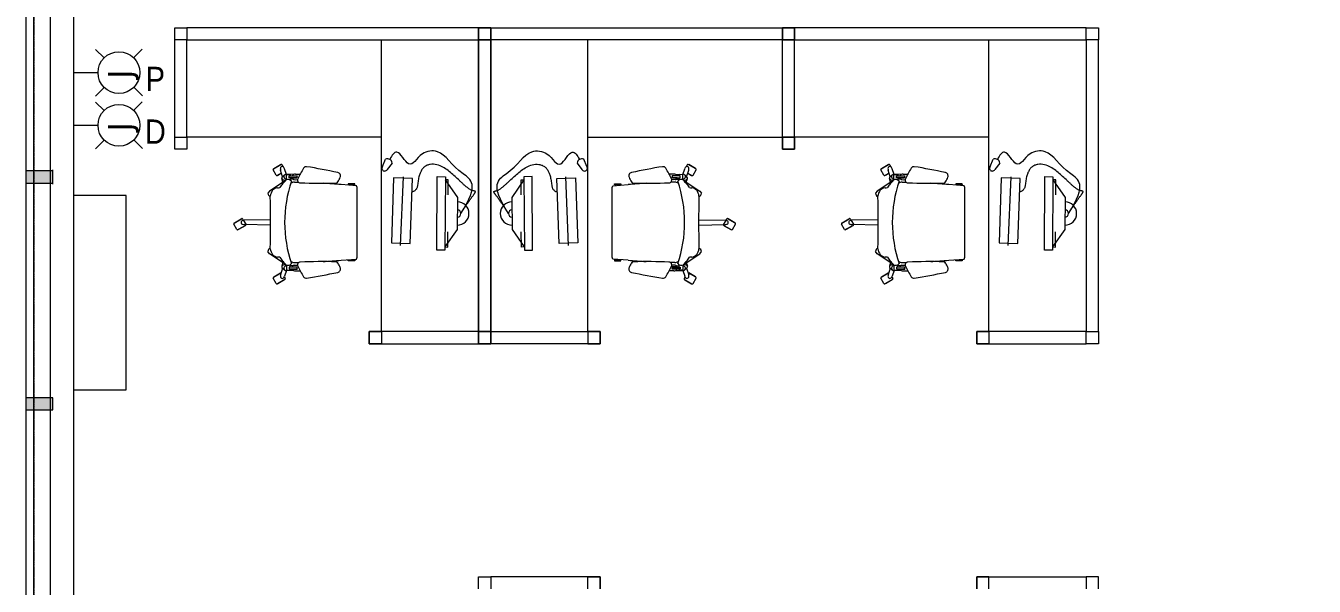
# Model space of a CAD drawing. Header units: inches. Extents: x 1 to 4574, y -953 to 1388.
# Drawn here: x 1012.3 to 1330.3, y 863.9 to 1002.3 of the extents above; entities that cross this region are included whole.
import ezdxf

# ---------------------------------------------------------------- set-up
doc = ezdxf.new("R2010")
doc.units = ezdxf.units.IN
doc.header["$MEASUREMENT"] = 0
doc.linetypes.add('IMPORT-PHANTOM4', pattern=[0.625, 0.3125, -0.0625, 0.0625, -0.0625, 0.0625, -0.0625])
for name, color, linetype, lineweight in [('3rd Floor Revit Background_dwg', 8, 'Continuous', 9), ('A-ANNO-NOTE', 131, 'Continuous', 20), ('A-Area', 7, 'IMPORT-PHANTOM4', 9), ('A-FLOR', 192, 'Continuous', 9), ('AWAEX', 7, 'Continuous', 9), ('E-ELEC-FIXT-IDEN', 2, 'Continuous', 9), ('I-FURN', 30, 'Continuous', 9), ('MHV', 7, 'Continuous', 9)]:
    doc.layers.add(name, color=color, linetype=linetype, lineweight=lineweight)
doc.styles.add('Arial_3', font='arial.ttf', dxfattribs={"width": 0.85, "height": 6})
doc.styles.add('Tahoma', font='tahoma.ttf', dxfattribs={"height": 6})

# ---------------------------------------------------------------- blocks, each defined once
blk = doc.blocks.new('Workstation - 6x6 - Workstation - 6x6-1564309-3rd Floor New Construction - Tel_Data_Elec Plan')
at = {"layer": 'I-FURN'}
for p, q in [((-76.5, 28.5), (-76.5, 1.5)), ((-76.5, 25.5), (-76.5, 28.5)), ((-76.5, 28.5), (-73.5, 28.5)), ((-73.5, 28.5), (-76.5, 28.5)), ((-73.5, 25.5), (-76.5, 25.5)), ((76.5, 28.5), (73.5, 28.5)), ((73.5, 28.5), (76.5, 28.5)), ((73.5, 25.5), (76.5, 25.5)), ((76.5, 28.5), (76.5, 1.5)), ((76.5, 25.5), (76.5, 28.5)), ((-76.5, -1.5), (-76.5, 1.5)), ((-76.5, 1.5), (-73.5, 1.5)), ((76.5, 1.5), (73.5, 1.5)), ((76.5, -1.5), (76.5, 1.5)), ((-73.5, -1.5), (-76.5, -1.5)), ((73.5, -1.5), (76.5, -1.5))]:
    blk.add_line(p, q, dxfattribs=at)
blk = doc.blocks.new('Workstation - 6x6 - Workstation - 6x6-1564549-3rd Floor New Construction - Tel_Data_Elec Plan')
at = {"layer": 'I-FURN'}
for p, q in [((-28.5, 76.5), (-25.5, 76.5)), ((-28.5, 73.5), (-28.5, 76.5)), ((-25.5, 76.5), (-1.5, 76.5)), ((-25.5, 76.5), (-25.5, 73.5)), ((-1.5, 73.5), (-1.5, 76.5)), ((-1.5, 76.5), (1.5, 76.5)), ((1.5, 76.5), (1.5, 73.5)), ((-25.5, 73.5), (-28.5, 73.5)), ((-25.5, 73.5), (-1.5, 73.5)), ((-25.5, 25.5), (-25.5, 73.5)), ((1.5, 73.5), (-1.5, 73.5)), ((-1.5, 73.5), (-1.5, 1.5)), ((1.5, 1.5), (1.5, 73.5)), ((-47.27, 59.05), (-48.33, 60.88)), ((-48.32, 60.78), (-48.28, 60.8)), ((-47.35, 59.11), (-48.32, 60.78)), ((-48.26, 61.16), (-46.97, 61.9)), ((-46.69, 61.83), (-45.63, 59.99)), ((-46.65, 61.75), (-46.61, 61.77)), ((-46.61, 61.77), (-45.65, 60.09)), ((-47.32, 59.13), (-47.35, 59.11)), ((-47.21, 52.83), (-47.07, 59.37)), ((-46.04, 59.53), (-47, 58.97)), ((-45.71, 59.72), (-46.04, 59.53)), ((-45.89, 52.83), (-46.03, 59.37)), ((-45.65, 60.09), (-45.68, 60.07)), ((-60.64, 49.33), (-61.7, 51.17)), ((-61.69, 51.07), (-61.65, 51.09)), ((-60.72, 49.4), (-61.69, 51.07)), ((-61.63, 51.44), (-60.34, 52.19)), ((-60.07, 52.11), (-59.01, 50.28)), ((-60.02, 52.03), (-59.98, 52.05)), ((-59.98, 52.05), (-59.02, 50.38)), ((-56.81, 49.23), (-54.26, 53.12)), ((-54.26, 53.12), (-53.74, 53.53)), ((-38.84, 53.12), (-39.36, 53.53)), ((-36.29, 49.23), (-38.84, 53.12)), ((-34.37, 50.15), (-34.96, 51.17)), ((-34.94, 51.07), (-34.91, 51.09)), ((-34.41, 50.14), (-34.94, 51.07)), ((-34.88, 51.44), (-33.59, 52.19)), ((-33.32, 52.11), (-32.26, 50.28)), ((-33.27, 52.03), (-33.24, 52.05)), ((-33.24, 52.05), (-32.28, 50.38)), ((-60.69, 49.41), (-60.72, 49.4)), ((-60, 49.48), (-60.37, 49.26)), ((-58.42, 48.91), (-59.78, 49.38)), ((-57.8, 49.87), (-59.46, 50.37)), ((-59.02, 50.38), (-59.05, 50.36)), ((-58.4, 47.17), (-58.42, 48.98)), ((-58.34, 48.95), (-58.35, 48.03)), ((-58.35, 48.03), (-58.01, 48.02)), ((-57.05, 48.95), (-58.34, 48.95)), ((-57.65, 50.03), (-58.25, 49.41)), ((-58.01, 48.29), (-58.01, 46.32)), ((-57.56, 48.29), (-58.01, 48.29)), ((-57.56, 46.36), (-57.56, 48.29)), ((-57.56, 48.02), (-57.02, 48.01)), ((-56.45, 49.78), (-57.36, 50.07)), ((-57.22, 47.26), (-57.23, 48.01)), ((-56.83, 49.19), (-56.81, 49.23)), ((-36.64, 49.78), (-35.73, 50.07)), ((-36.27, 49.19), (-36.29, 49.23)), ((-35.54, 48.02), (-36.08, 48.01)), ((-36.05, 48.95), (-34.76, 48.95)), ((-35.87, 47.26), (-35.86, 48.01)), ((-35.54, 48.29), (-35.08, 48.29)), ((-35.54, 46.36), (-35.54, 48.29)), ((-35.45, 50.03), (-34.84, 49.41)), ((-35.3, 49.87), (-33.64, 50.37)), ((-35.08, 48.29), (-35.08, 46.32)), ((-34.74, 48.03), (-35.08, 48.02)), ((-34.76, 48.95), (-34.74, 48.03)), ((-34.7, 47.17), (-34.67, 48.98)), ((-34.68, 48.91), (-33.32, 49.38)), ((-32.34, 50), (-32.8, 49.74)), ((-32.28, 50.38), (-32.31, 50.36)), ((-58.49, 46.69), (-58.48, 45.54)), ((-58.05, 47.53), (-58.05, 46.27)), ((-57.52, 47.56), (-57.54, 46.32)), ((-57.11, 47.03), (-57.1, 46.69)), ((-57.1, 46.69), (-57.11, 46.18)), ((-56.47, 46.92), (-56.48, 45.93)), ((-36.63, 46.92), (-36.62, 45.93)), ((-35.98, 47.03), (-36, 46.69)), ((-36, 46.69), (-35.99, 46.18)), ((-35.57, 47.56), (-35.55, 46.32)), ((-35.04, 47.53), (-35.05, 46.27)), ((-34.61, 46.69), (-34.62, 45.54)), ((-55.89, 35.41), (-55.62, 31.63)), ((-37.48, 31.63), (-37.21, 35.41)), ((-56.05, 33.66), (-55.89, 33.66)), ((-56.05, 32.08), (-56.05, 33.66)), ((-55.89, 32.08), (-56.05, 32.08)), ((-55.89, 33.66), (-55.89, 32.08)), ((-37.2, 33.66), (-37.2, 32.08)), ((-37.05, 33.66), (-37.2, 33.66)), ((-37.2, 32.08), (-37.05, 32.08)), ((-37.05, 32.08), (-37.05, 33.66)), ((-55.62, 31.63), (-55.16, 31.5)), ((-55.16, 31.5), (-37.94, 31.5)), ((-37.94, 31.5), (-37.48, 31.63)), ((-76.5, 28.5), (-76.5, 1.5)), ((-76.5, 25.5), (-76.5, 28.5)), ((-76.5, 28.5), (-73.5, 28.5)), ((-73.5, 28.5), (-76.5, 28.5)), ((-73.5, 25.5), (-76.5, 25.5)), ((-73.5, 28.5), (-73.5, 25.5)), ((-73.5, 1.5), (-73.5, 28.5)), ((-73.5, 25.5), (-1.5, 25.5)), ((-51.58, 23.01), (-51.74, 18.36)), ((-35.58, 22.46), (-51.58, 23.01)), ((-35.74, 17.8), (-35.58, 22.46)), ((-31.89, 22.83), (-33.46, 24.02)), ((-32.76, 25.23), (-30.95, 24.45)), ((-52.22, 20.74), (-35.26, 20.05)), ((-51.74, 18.36), (-35.74, 17.8)), ((-53.39, 9.8), (-53.38, 11.8)), ((-35.26, 9.7), (-53.39, 9.8)), ((-53.38, 11.8), (-35.25, 11.7)), ((-52.61, 9.79), (-52.62, 9.07)), ((-48.28, 6.77), (-52.61, 9.79)), ((-36.03, 9.71), (-40.4, 6.73)), ((-36.04, 8.98), (-36.03, 9.71)), ((-35.25, 11.7), (-35.26, 9.7)), ((-52.62, 9.07), (-48.89, 9.05)), ((-40.4, 6.73), (-48.28, 6.77)), ((-39.77, 9), (-36.04, 8.98)), ((-76.5, -1.5), (-76.5, 1.5)), ((-76.5, 1.5), (-73.5, 1.5)), ((-73.5, 1.5), (-73.5, -1.5)), ((-1.5, 1.5), (-73.5, 1.5)), ((-1.5, 1.5), (1.5, 1.5)), ((-1.5, -1.5), (-1.5, 1.5)), ((1.5, 1.5), (1.5, -1.5)), ((-73.5, -1.5), (-76.5, -1.5)), ((-73.5, -1.5), (-1.5, -1.5)), ((1.5, -1.5), (-1.5, -1.5))]:
    blk.add_line(p, q, dxfattribs=at)
for centre, radius, start, end in [((-48.16, 60.98), 0.2, 120, 210), ((-46.87, 61.73), 0.2, 30, 120.1357), ((-47.1, 59.15), 0.2, 209.8466, 275.235), ((-47.1, 59.15), 0.2, 275.235, 299.8607), ((-45.54, 59.34), 1.53, 164.4505, 178.7927), ((-46.45, 59.59), 0.583, 134.254, 164.4505), ((-46.55, 59.69), 0.445, 45.7229, 134.2771), ((-46.64, 59.59), 0.583, 15.5495, 45.746), ((-47.55, 59.34), 1.53, 1.2073, 15.5495), ((-45.81, 59.89), 0.2, 299.8643, 30), ((-61.53, 51.27), 0.2, 119.832, 210), ((-60.24, 52.01), 0.2, 30, 120), ((-70.37, 51.52), 15.26, 356.4473, 358.5687), ((-52.87, 50.72), 2.29, 134.5977, 169.3918), ((-52.74, 50.06), 2.87, 95.705, 127.0086), ((-53.9, 52.43), 1.12, 25.6219, 82.0752), ((-46.55, 297.94), 245.12, 268.4848, 271.5152), ((-39.2, 52.43), 1.12, 97.9248, 154.3781), ((-40.35, 50.06), 2.87, 52.9914, 84.295), ((-40.23, 50.72), 2.29, 10.6082, 45.4023), ((-22.73, 51.52), 15.26, 181.4313, 183.5527), ((-34.79, 51.27), 0.2, 119.8879, 210), ((-33.49, 52.01), 0.2, 30, 120), ((-60.47, 49.43), 0.2, 210, 299.888), ((-59.92, 49.97), 0.445, 117.8208, 206.0638), ((-59.8, 50.03), 0.583, 206.0911, 236.3507), ((-59.86, 49.85), 0.583, 87.4248, 117.8208), ((-59.27, 50.82), 1.53, 236.4124, 250.7927), ((-59.9, 48.91), 1.53, 73.2073, 87.502), ((-59.18, 50.18), 0.2, 15.1327, 29.8705), ((-57.83, 48.99), 0.593, 84.0219, 180.9117), ((-57.9, 48.94), 0.657, 1.3207, 77.9642), ((-57.46, 49.76), 0.323, 29.6621, 124.4716), ((-57.92, 49.37), 0.922, 9.6607, 36.4682), ((-56.1, 48.52), 1.04, 148.1398, 233.8639), ((-58.24, 49.29), 1.25, 346.3769, 10.9189), ((-60.32, 53.76), 5.75, 305.3709, 317.4948), ((-46.55, 17.95), 31.42, 71.1164, 108.8836), ((-54.64, 46.83), 1.84, 146.599, 177.2887), ((-52.29, 45.83), 5.54, 121.0187, 133.18), ((-40.81, 45.83), 5.54, 46.82, 58.9813), ((-32.78, 53.76), 5.75, 222.5052, 234.6291), ((-38.46, 46.83), 1.84, 2.7113, 33.401), ((-37, 48.52), 1.04, 306.1361, 31.8602), ((-34.85, 49.29), 1.25, 169.0811, 193.6231), ((-35.17, 49.37), 0.922, 143.5318, 170.3393), ((-35.63, 49.76), 0.323, 55.5284, 150.3379), ((-35.19, 48.94), 0.657, 102.0358, 178.6793), ((-35.27, 48.99), 0.593, 359.0883, 95.9781), ((-33.2, 48.91), 1.53, 92.498, 106.7927), ((-33.82, 50.82), 1.53, 289.2073, 303.5114), ((-33.24, 49.85), 0.583, 62.1792, 92.5752), ((-33.3, 50.03), 0.583, 303.4497, 333.9089), ((-33.18, 49.97), 0.445, 333.9362, 62.1792), ((-32.44, 50.18), 0.2, 300, 30.2094), ((-59.56, 44.06), 0.749, 121.5732, 189.0231), ((-45.25, 20.67), 28.17, 115.3981, 121.4567), ((-57.61, 46.77), 0.887, 120.1857, 184.8367), ((-57.75, 45.83), 0.533, 66.9672, 123.7509), ((-57.75, 45.9), 0.5, 67.0573, 121.4674), ((-58.04, 46.73), 0.971, 17.6225, 57.9495), ((-57.03, 45.48), 0.711, 2.0473, 115.4842), ((-211.8, 39.95), 155.58, 358.8191, 2.0473), ((118.7, 39.95), 155.58, 177.9527, 181.1809), ((-36.07, 45.48), 0.711, 64.5158, 177.9527), ((-35.06, 46.73), 0.971, 122.0505, 162.3775), ((-47.84, 20.67), 28.17, 58.5497, 64.6019), ((-35.34, 45.83), 0.533, 56.2491, 113.0328), ((-35.34, 45.9), 0.5, 58.5326, 112.9427), ((-35.49, 46.77), 0.887, 355.1633, 59.8143), ((-33.53, 44.06), 0.749, 350.9769, 58.6662), ((113.54, 72.48), 176.17, 189.3216, 191.8621), ((-206.63, 72.48), 176.17, 348.1407, 350.6784), ((209.19, 57.38), 265.99, 183.7702, 184.7367), ((-302.29, 57.38), 265.99, 355.2633, 356.2298), ((-58.03, 36.45), 0.859, 192.1424, 292.8427), ((-61.62, 45.01), 10.15, 292.7913, 299.9233), ((-56.87, 36.75), 0.615, 299.9233, 358.8191), ((-36.23, 36.75), 0.615, 181.1809, 240.0767), ((-31.47, 45.01), 10.15, 240.0767, 247.2087), ((-35.07, 36.45), 0.859, 247.1573, 348.4211), ((-55.33, 33.83), 0.589, 197.5488, 225.5119), ((-55.33, 31.9), 0.589, 125.1062, 162.4512), ((-37.77, 31.9), 0.589, 17.5488, 54.8938), ((-37.77, 33.83), 0.589, 314.4881, 342.4512), ((-33.17, 24.66), 0.703, 53.6377, 246.0314), ((-32.02, 23.99), 1.17, 276.4899, 23.1791), ((-44.34, 6.75), 2.88, 179.7002, 359.7002), ((-44.34, 6.75), 0.885, 179.7002, 359.7002)]:
    blk.add_arc(centre, radius, start, end, dxfattribs=at)
for points, knots in [([(-44.31, 5.87), (-37.07, 1.09), (-33.91, 7.56), (-28.34, 10.27), (-29.21, 16.39), (-34.37, 18.27), (-27.73, 21.55), (-30.02, 22.89), (-31.01, 23.4)], [0, 0, 0, 0, 4.203758, 11.310205, 15.301003, 21.109862, 25.639067, 29.008441, 29.008441, 29.008441, 29.008441]), ([(-44.31, 5.87), (-44.1, 5.73), (-43.67, 5.45), (-43.03, 5.03), (-42.39, 4.6), (-41.86, 4.24), (-41.44, 3.95), (-41.13, 3.73), (-40.82, 3.51), (-40.5, 3.28), (-40.19, 3.06), (-39.93, 2.87), (-39.72, 2.72), (-39.59, 2.63), (-39.49, 2.56), (-39.41, 2.5), (-39.33, 2.45), (-39.27, 2.41), (-39.22, 2.38), (-39.18, 2.36), (-39.15, 2.33), (-39.11, 2.31), (-39.07, 2.29), (-39.03, 2.27), (-39, 2.27), (-38.97, 2.27), (-38.95, 2.27), (-38.91, 2.28), (-38.89, 2.3), (-38.87, 2.32), (-38.85, 2.35), (-38.84, 2.38), (-38.83, 2.42), (-38.82, 2.45), (-38.82, 2.48), (-38.81, 2.51), (-38.8, 2.56), (-38.79, 2.62), (-38.77, 2.7), (-38.75, 2.78), (-38.73, 2.86), (-38.71, 2.93), (-38.68, 3.04), (-38.62, 3.22), (-38.5, 3.47), (-38.34, 3.74), (-38.15, 4.01), (-37.95, 4.27), (-37.75, 4.52), (-37.47, 4.86), (-37.11, 5.26), (-36.67, 5.74), (-36.03, 6.42), (-35.19, 7.31), (-34.19, 8.44), (-33.27, 9.63), (-32.51, 11), (-32.16, 12.3), (-32.19, 13.42), (-32.42, 14.23), (-32.86, 14.94), (-33.49, 15.5), (-34.23, 15.89), (-34.94, 16.14), (-35.59, 16.29), (-36.17, 16.4), (-36.75, 16.48), (-37.24, 16.54), (-37.63, 16.6), (-37.92, 16.67), (-38.19, 16.77), (-38.44, 16.94), (-38.64, 17.15), (-38.81, 17.39), (-38.96, 17.65), (-39.04, 17.83), (-39.08, 17.91)], [0, 0, 0, 0, 0.063928, 0.127857, 0.191785, 0.255713, 0.287677, 0.319641, 0.351605, 0.38357, 0.415534, 0.447498, 0.46348, 0.479462, 0.487453, 0.495444, 0.503435, 0.511426, 0.514814, 0.518203, 0.521591, 0.524979, 0.528367, 0.531756, 0.535144, 0.536838, 0.538532, 0.54192, 0.545309, 0.547003, 0.548697, 0.552085, 0.555473, 0.558862, 0.560556, 0.56225, 0.565638, 0.572415, 0.579191, 0.585968, 0.592744, 0.599521, 0.606297, 0.61985, 0.646956, 0.674062, 0.701168, 0.728275, 0.755381, 0.782487, 0.836699, 0.890911, 0.945123, 1.070551, 1.19598, 1.321408, 1.446836, 1.585346, 1.654601, 1.723857, 1.793112, 1.862367, 1.931622, 2.000877, 2.049938, 2.099, 2.148061, 2.197123, 2.221654, 2.246184, 2.270715, 2.295246, 2.319777, 2.344307, 2.368838, 2.393369, 2.393369, 2.393369, 2.393369])]:
    blk.add_open_spline(points, degree=3, knots=knots, dxfattribs=at)
blk = doc.blocks.new('Workstation - 6x6 - Workstation - 6x6-1555703-3rd Floor New Construction - Tel_Data_Elec Plan')
at = {"layer": 'I-FURN'}
for p, q in [((-76.5, 1.5), (-76.5, -1.5)), ((-73.5, 1.5), (-76.5, 1.5)), ((-73.5, -1.5), (-73.5, 1.5)), ((-73.5, 1.5), (-1.5, 1.5)), ((-1.5, 1.5), (-1.5, -1.5)), ((1.5, 1.5), (-1.5, 1.5)), ((1.5, -1.5), (1.5, 1.5)), ((-76.5, -1.5), (-73.5, -1.5)), ((-76.5, -28.5), (-76.5, -1.5)), ((-73.5, -1.5), (-73.5, -28.5)), ((-1.5, -1.5), (-73.5, -1.5)), ((-1.5, -1.5), (1.5, -1.5)), ((-1.5, -73.5), (-1.5, -1.5)), ((1.5, -1.5), (1.5, -73.5)), ((-52.62, -9.07), (-48.89, -9.05)), ((-52.61, -9.79), (-52.62, -9.07)), ((-48.28, -6.77), (-52.61, -9.79)), ((-40.4, -6.73), (-48.28, -6.77)), ((-36.03, -9.71), (-40.4, -6.73)), ((-39.77, -9), (-36.04, -8.98)), ((-36.04, -8.98), (-36.03, -9.71)), ((-35.26, -9.7), (-53.39, -9.8)), ((-53.39, -9.8), (-53.38, -11.8)), ((-53.38, -11.8), (-35.25, -11.7)), ((-35.25, -11.7), (-35.26, -9.7)), ((-51.74, -18.36), (-35.74, -17.8)), ((-51.58, -23.01), (-51.74, -18.36)), ((-35.74, -17.8), (-35.58, -22.46)), ((-52.22, -20.74), (-35.26, -20.05)), ((-35.58, -22.46), (-51.58, -23.01)), ((-31.89, -22.83), (-33.46, -24.02)), ((-32.76, -25.23), (-30.95, -24.45)), ((-76.5, -25.5), (-76.5, -28.5)), ((-73.5, -25.5), (-76.5, -25.5)), ((-76.5, -28.5), (-73.5, -28.5)), ((-73.5, -28.5), (-76.5, -28.5)), ((-73.5, -28.5), (-73.5, -25.5)), ((-73.5, -25.5), (-1.5, -25.5)), ((-25.5, -25.5), (-25.5, -73.5)), ((-55.89, -35.41), (-55.62, -31.63)), ((-55.62, -31.63), (-55.16, -31.5)), ((-55.16, -31.5), (-37.94, -31.5)), ((-37.94, -31.5), (-37.48, -31.63)), ((-37.48, -31.63), (-37.21, -35.41)), ((-56.05, -32.08), (-56.05, -33.66)), ((-55.89, -32.08), (-56.05, -32.08)), ((-56.05, -33.66), (-55.89, -33.66)), ((-55.89, -33.66), (-55.89, -32.08)), ((-37.2, -33.66), (-37.2, -32.08)), ((-37.2, -32.08), (-37.05, -32.08)), ((-37.05, -33.66), (-37.2, -33.66)), ((-37.05, -32.08), (-37.05, -33.66)), ((-58.49, -46.69), (-58.48, -45.54)), ((-58.4, -47.17), (-58.42, -48.98)), ((-58.05, -47.53), (-58.05, -46.27)), ((-58.01, -48.29), (-58.01, -46.32)), ((-57.56, -46.36), (-57.56, -48.29)), ((-57.52, -47.56), (-57.54, -46.32)), ((-57.22, -47.26), (-57.23, -48.01)), ((-57.1, -46.69), (-57.11, -46.18)), ((-57.11, -47.03), (-57.1, -46.69)), ((-56.47, -46.92), (-56.48, -45.93)), ((-36.63, -46.92), (-36.62, -45.93)), ((-36, -46.69), (-35.99, -46.18)), ((-35.98, -47.03), (-36, -46.69)), ((-35.87, -47.26), (-35.86, -48.01)), ((-35.57, -47.56), (-35.55, -46.32)), ((-35.54, -46.36), (-35.54, -48.29)), ((-35.08, -48.29), (-35.08, -46.32)), ((-35.04, -47.53), (-35.05, -46.27)), ((-34.7, -47.17), (-34.67, -48.98)), ((-34.61, -46.69), (-34.62, -45.54)), ((-60.64, -49.33), (-61.7, -51.17)), ((-60.72, -49.4), (-61.69, -51.07)), ((-60.69, -49.41), (-60.72, -49.4)), ((-60, -49.48), (-60.37, -49.26)), ((-60.07, -52.11), (-59.01, -50.28)), ((-59.98, -52.05), (-59.02, -50.38)), ((-58.42, -48.91), (-59.78, -49.38)), ((-57.8, -49.87), (-59.46, -50.37)), ((-59.02, -50.38), (-59.05, -50.36)), ((-58.35, -48.03), (-58.01, -48.02)), ((-58.34, -48.95), (-58.35, -48.03)), ((-57.05, -48.95), (-58.34, -48.95)), ((-57.65, -50.03), (-58.25, -49.41)), ((-57.56, -48.29), (-58.01, -48.29)), ((-57.56, -48.02), (-57.02, -48.01)), ((-56.45, -49.78), (-57.36, -50.07)), ((-56.83, -49.19), (-56.81, -49.23)), ((-56.81, -49.23), (-54.26, -53.12)), ((-36.29, -49.23), (-38.84, -53.12)), ((-36.64, -49.78), (-35.73, -50.07)), ((-36.27, -49.19), (-36.29, -49.23)), ((-35.54, -48.02), (-36.08, -48.01)), ((-36.05, -48.95), (-34.76, -48.95)), ((-35.54, -48.29), (-35.08, -48.29)), ((-35.45, -50.03), (-34.84, -49.41)), ((-35.3, -49.87), (-33.64, -50.37)), ((-34.74, -48.03), (-35.08, -48.02)), ((-34.37, -50.15), (-34.96, -51.17)), ((-34.41, -50.14), (-34.94, -51.07)), ((-34.76, -48.95), (-34.74, -48.03)), ((-34.68, -48.91), (-33.32, -49.38)), ((-33.32, -52.11), (-32.26, -50.28)), ((-33.24, -52.05), (-32.28, -50.38)), ((-32.34, -50), (-32.8, -49.74)), ((-32.28, -50.38), (-32.31, -50.36)), ((-61.69, -51.07), (-61.65, -51.09)), ((-61.63, -51.44), (-60.34, -52.19)), ((-60.02, -52.03), (-59.98, -52.05)), ((-54.26, -53.12), (-53.74, -53.53)), ((-47.21, -52.83), (-47.07, -59.37)), ((-45.89, -52.83), (-46.03, -59.37)), ((-38.84, -53.12), (-39.36, -53.53)), ((-34.94, -51.07), (-34.91, -51.09)), ((-34.88, -51.44), (-33.59, -52.19)), ((-33.27, -52.03), (-33.24, -52.05)), ((-47.27, -59.05), (-48.33, -60.88)), ((-47.35, -59.11), (-48.32, -60.78)), ((-47.32, -59.13), (-47.35, -59.11)), ((-46.04, -59.53), (-47, -58.97)), ((-46.69, -61.83), (-45.63, -59.99)), ((-46.61, -61.77), (-45.65, -60.09)), ((-45.71, -59.72), (-46.04, -59.53)), ((-45.65, -60.09), (-45.68, -60.07)), ((-48.32, -60.78), (-48.28, -60.8)), ((-48.26, -61.16), (-46.97, -61.9)), ((-46.65, -61.75), (-46.61, -61.77)), ((-28.5, -73.5), (-28.5, -76.5)), ((-25.5, -73.5), (-28.5, -73.5)), ((-25.5, -76.5), (-25.5, -73.5)), ((-25.5, -73.5), (-1.5, -73.5)), ((-1.5, -73.5), (-1.5, -76.5)), ((1.5, -73.5), (-1.5, -73.5)), ((1.5, -76.5), (1.5, -73.5)), ((-28.5, -76.5), (-25.5, -76.5)), ((-25.5, -76.5), (-1.5, -76.5)), ((-1.5, -76.5), (1.5, -76.5))]:
    blk.add_line(p, q, dxfattribs=at)
for centre, radius, start, end in [((-44.34, -6.75), 2.88, 0.2998, 180.2998), ((-44.34, -6.75), 0.885, 0.2998, 180.2998), ((-33.17, -24.66), 0.703, 113.9686, 306.3623), ((-32.02, -23.99), 1.17, 336.8209, 83.5101), ((-55.33, -31.9), 0.589, 197.5488, 234.8938), ((-55.33, -33.83), 0.589, 134.4881, 162.4512), ((-37.77, -31.9), 0.589, 305.1062, 342.4512), ((-37.77, -33.83), 0.589, 17.5488, 45.5119), ((113.54, -72.48), 176.17, 168.1379, 170.6784), ((-58.03, -36.45), 0.859, 67.1573, 167.8576), ((-61.62, -45.01), 10.15, 60.0767, 67.2087), ((-56.87, -36.75), 0.615, 1.1809, 60.0767), ((-211.8, -39.95), 155.58, 357.9527, 1.1809), ((209.19, -57.38), 265.99, 175.2633, 176.2298), ((-302.29, -57.38), 265.99, 3.7702, 4.7367), ((118.7, -39.95), 155.58, 178.8191, 182.0473), ((-36.23, -36.75), 0.615, 119.9233, 178.8191), ((-31.47, -45.01), 10.15, 112.7913, 119.9233), ((-35.07, -36.45), 0.859, 11.5789, 112.8427), ((-206.63, -72.48), 176.17, 9.3216, 11.8593), ((-59.56, -44.06), 0.749, 170.9769, 238.4268), ((-33.53, -44.06), 0.749, 301.3338, 9.0231), ((-45.25, -20.67), 28.17, 238.5433, 244.6019), ((-57.61, -46.77), 0.887, 175.1633, 239.8143), ((-57.75, -45.83), 0.533, 236.2491, 293.0328), ((-57.75, -45.9), 0.5, 238.5326, 292.9427), ((-58.04, -46.73), 0.971, 302.0505, 342.3775), ((-57.03, -45.48), 0.711, 244.5158, 357.9527), ((-56.1, -48.52), 1.04, 126.1361, 211.8602), ((-46.55, -17.95), 31.42, 251.1164, 288.8836), ((-54.64, -46.83), 1.84, 182.7113, 213.401), ((-38.46, -46.83), 1.84, 326.599, 357.2887), ((-36.07, -45.48), 0.711, 182.0473, 295.4842), ((-37, -48.52), 1.04, 328.1398, 53.8639), ((-35.06, -46.73), 0.971, 197.6225, 237.9495), ((-47.84, -20.67), 28.17, 295.3981, 301.4503), ((-35.34, -45.83), 0.533, 246.9672, 303.7509), ((-35.34, -45.9), 0.5, 247.0573, 301.4674), ((-35.49, -46.77), 0.887, 300.1857, 4.8367), ((-60.47, -49.43), 0.2, 60.112, 150), ((-59.92, -49.97), 0.445, 153.9362, 242.1792), ((-59.8, -50.03), 0.583, 123.6493, 153.9089), ((-59.86, -49.85), 0.583, 242.1792, 272.5752), ((-59.27, -50.82), 1.53, 109.2073, 123.5876), ((-59.9, -48.91), 1.53, 272.498, 286.7927), ((-59.18, -50.18), 0.2, 330.1295, 344.8673), ((-57.83, -48.99), 0.593, 179.0883, 275.9781), ((-57.9, -48.94), 0.657, 282.0358, 358.6793), ((-57.46, -49.76), 0.323, 235.5284, 330.3379), ((-57.92, -49.37), 0.922, 323.5318, 350.3393), ((-58.24, -49.29), 1.25, 349.0811, 13.6231), ((-60.32, -53.76), 5.75, 42.5052, 54.6291), ((-52.29, -45.83), 5.54, 226.82, 238.9813), ((-70.37, -51.52), 15.26, 1.4313, 3.5527), ((-22.73, -51.52), 15.26, 176.4473, 178.5687), ((-40.81, -45.83), 5.54, 301.0187, 313.18), ((-32.78, -53.76), 5.75, 125.3709, 137.4948), ((-34.85, -49.29), 1.25, 166.3769, 190.9189), ((-35.17, -49.37), 0.922, 189.6607, 216.4682), ((-35.63, -49.76), 0.323, 209.6621, 304.4716), ((-35.19, -48.94), 0.657, 181.3207, 257.9642), ((-35.27, -48.99), 0.593, 264.0219, 0.9117), ((-33.2, -48.91), 1.53, 253.2073, 267.502), ((-33.82, -50.82), 1.53, 56.4886, 70.7927), ((-33.24, -49.85), 0.583, 267.4248, 297.8208), ((-33.3, -50.03), 0.583, 26.0911, 56.5503), ((-33.18, -49.97), 0.445, 297.8208, 26.0638), ((-32.44, -50.18), 0.2, 329.7906, 60), ((-61.53, -51.27), 0.2, 150, 240.168), ((-60.24, -52.01), 0.2, 240, 330), ((-52.87, -50.72), 2.29, 190.6082, 225.4023), ((-52.74, -50.06), 2.87, 232.9914, 264.295), ((-53.9, -52.43), 1.12, 277.9248, 334.3781), ((-46.55, -297.94), 245.12, 88.4848, 91.5152), ((-39.2, -52.43), 1.12, 205.6219, 262.0752), ((-40.35, -50.06), 2.87, 275.705, 307.0086), ((-40.23, -50.72), 2.29, 314.5977, 349.3918), ((-34.79, -51.27), 0.2, 150, 240.1121), ((-33.49, -52.01), 0.2, 240, 330), ((-47.1, -59.15), 0.2, 84.765, 150.1534), ((-47.1, -59.15), 0.2, 60.1393, 84.765), ((-45.54, -59.34), 1.53, 181.2073, 195.5495), ((-46.45, -59.59), 0.583, 195.5495, 225.746), ((-46.55, -59.69), 0.445, 225.7229, 314.2771), ((-46.64, -59.59), 0.583, 314.254, 344.4505), ((-47.55, -59.34), 1.53, 344.4505, 358.7927), ((-45.81, -59.89), 0.2, 330, 60.1357), ((-48.16, -60.98), 0.2, 150, 240), ((-46.87, -61.73), 0.2, 239.8643, 330)]:
    blk.add_arc(centre, radius, start, end, dxfattribs=at)
for points, knots in [([(-44.31, -5.87), (-37.07, -1.09), (-33.91, -7.56), (-28.34, -10.27), (-29.21, -16.39), (-34.37, -18.27), (-27.73, -21.55), (-30.02, -22.89), (-31.01, -23.4)], [0, 0, 0, 0, 4.203758, 11.310205, 15.301003, 21.109862, 25.639067, 29.008441, 29.008441, 29.008441, 29.008441]), ([(-44.31, -5.87), (-44.1, -5.73), (-43.67, -5.45), (-43.03, -5.03), (-42.39, -4.6), (-41.86, -4.24), (-41.44, -3.95), (-41.13, -3.73), (-40.82, -3.51), (-40.5, -3.28), (-40.19, -3.06), (-39.93, -2.87), (-39.72, -2.72), (-39.59, -2.63), (-39.49, -2.56), (-39.41, -2.5), (-39.33, -2.45), (-39.27, -2.41), (-39.22, -2.38), (-39.18, -2.36), (-39.15, -2.33), (-39.11, -2.31), (-39.07, -2.29), (-39.03, -2.27), (-39, -2.27), (-38.97, -2.27), (-38.95, -2.27), (-38.91, -2.28), (-38.89, -2.3), (-38.87, -2.32), (-38.85, -2.35), (-38.84, -2.38), (-38.83, -2.42), (-38.82, -2.45), (-38.82, -2.48), (-38.81, -2.51), (-38.8, -2.56), (-38.79, -2.62), (-38.77, -2.7), (-38.75, -2.78), (-38.73, -2.86), (-38.71, -2.93), (-38.68, -3.04), (-38.62, -3.22), (-38.5, -3.47), (-38.34, -3.74), (-38.15, -4.01), (-37.95, -4.27), (-37.75, -4.52), (-37.47, -4.86), (-37.11, -5.26), (-36.67, -5.74), (-36.03, -6.42), (-35.19, -7.31), (-34.19, -8.44), (-33.27, -9.63), (-32.51, -11), (-32.16, -12.3), (-32.19, -13.42), (-32.42, -14.23), (-32.86, -14.94), (-33.49, -15.5), (-34.23, -15.89), (-34.94, -16.14), (-35.59, -16.29), (-36.17, -16.4), (-36.75, -16.48), (-37.24, -16.54), (-37.63, -16.6), (-37.92, -16.67), (-38.19, -16.77), (-38.44, -16.94), (-38.64, -17.15), (-38.81, -17.39), (-38.96, -17.65), (-39.04, -17.83), (-39.08, -17.91)], [0, 0, 0, 0, 0.063928, 0.127857, 0.191785, 0.255713, 0.287677, 0.319641, 0.351605, 0.38357, 0.415534, 0.447498, 0.46348, 0.479462, 0.487453, 0.495444, 0.503435, 0.511426, 0.514814, 0.518203, 0.521591, 0.524979, 0.528367, 0.531756, 0.535144, 0.536838, 0.538532, 0.54192, 0.545309, 0.547003, 0.548697, 0.552085, 0.555473, 0.558862, 0.560556, 0.56225, 0.565638, 0.572415, 0.579191, 0.585968, 0.592744, 0.599521, 0.606297, 0.61985, 0.646956, 0.674062, 0.701168, 0.728275, 0.755381, 0.782487, 0.836699, 0.890911, 0.945123, 1.070551, 1.19598, 1.321408, 1.446836, 1.585346, 1.654601, 1.723857, 1.793112, 1.862367, 1.931622, 2.000877, 2.049938, 2.099, 2.148061, 2.197123, 2.221654, 2.246184, 2.270715, 2.295246, 2.319777, 2.344307, 2.368838, 2.393369, 2.393369, 2.393369, 2.393369])]:
    blk.add_open_spline(points, degree=3, knots=knots, dxfattribs=at)
blk = doc.blocks.new('3rd Floor Revit Background_dwg-1506769-3rd Floor New Construction - Tel_Data_Elec Plan')
at = {"layer": 'AWAEX'}
for points in [[(-865.32, 963.46), (-858.63, 963.46), (-858.63, 966.46), (-865.32, 966.46)], [(-865.32, 907.46), (-858.63, 907.46), (-858.63, 910.46), (-865.32, 910.46)]]:
    blk.add_hatch(color=256, dxfattribs=at).paths.add_polyline_path(points, flags=0)
at = {"layer": 'A-Area', "flags": 128}
for points in [[(1884.9, 180.92), (1805.75, 260.07), (1767.28, 260.07), (1767.28, 298.53), (1688.13, 377.68), (735.1, 377.68), (571.4, 213.99), (494.75, 290.64), (524.68, 320.57), (524.68, 419.78), (401.76, 542.7), (362.39, 542.7), (362.39, 582.06), (243.34, 701.12), (204.04, 701.12), (204.04, 740.42), (84.92, 859.54), (45.55, 859.54), (45.55, 898.9), (-441.32, 1385.78), (-666.56, 1385.78), (-745.3, 1307.04), (-745.3, 1267.7), (-784.64, 1267.7), (-863.31, 1189.03), (-863.31, 289.89), (-745.28, 171.87), (-705.91, 171.87), (-705.91, 132.5), (-587.52, 14.1), (-548.15, 14.1), (-548.15, -25.26), (-39.5, -533.91), (-0.12, -533.91), (-0.12, -573.29), (115.81, -689.22), (514.38, -689.22), (542.18, -661.42), (569.98, -689.22), (1686.6, -689.22), (1766.06, -609.77), (1766.06, -570.38), (1805.44, -570.38), (1884.9, -490.93), (1884.9, 180.92)], [(231.68, -689.22), (115.81, -689.22), (-0.12, -573.29), (-0.12, -533.91), (-39.5, -533.91), (-548.15, -25.26), (-548.15, 14.1), (-587.52, 14.1), (-705.91, 132.5), (-705.91, 171.87), (-745.28, 171.87), (-863.31, 289.89), (-863.31, 1189.03), (-784.64, 1267.7), (-745.3, 1267.7)]]:
    blk.add_lwpolyline(points, dxfattribs=at)
at = {"layer": 'AWAEX'}
for p, q in [((-863.31, 291.87), (-863.31, 1187.05)), ((-853.57, 1018.91), (-853.57, 519.37)), ((-858.63, 966.46), (-865.32, 966.46)), ((-865.32, 966.46), (-865.32, 963.46)), ((-858.63, 963.21), (-858.63, 966.71)), ((-858.63, 963.46), (-858.63, 966.46)), ((-865.32, 963.46), (-858.63, 963.46)), ((-858.63, 910.46), (-865.32, 910.46)), ((-865.32, 910.46), (-865.32, 907.46)), ((-858.63, 907.46), (-858.63, 910.46)), ((-865.32, 907.46), (-858.63, 907.46))]:
    blk.add_line(p, q, dxfattribs=at)
at = {"layer": 'AWAEX', "flags": 128}
for points in [[(364.39, 582.89), (244.17, 703.12), (206.24, 703.12), (206.24, 741.05), (85.75, 861.54), (47.55, 861.54), (47.55, 899.73), (-440.49, 1387.78), (-667.39, 1387.78), (-747.3, 1307.87), (-747.3, 1269.7), (-785.47, 1269.7), (-865.32, 1189.85), (-865.32, 289.08), (-746.11, 169.87), (-707.91, 169.87), (-707.91, 131.67), (-588.35, 12.1), (-550.15, 12.1), (-550.15, -26.09), (-40.33, -535.91), (3.88, -535.91)], [(-859.32, 1018.91), (-859.32, 291.56), (-743.62, 175.87), (-701.91, 175.87), (-701.91, 134.16), (-585.86, 18.1), (-544.15, 18.1), (-544.15, -23.61), (-311.41, -256.34)]]:
    blk.add_lwpolyline(points, dxfattribs=at)
at = {"layer": 'MHV', "flags": 128}
blk.add_lwpolyline([(-840.57, 912.41), (-840.57, 960.41), (-853.57, 960.41), (-853.57, 912.41)], close=True, dxfattribs=at)

msp = doc.modelspace()

# ---------------------------------------------------------------- linework, layer by layer
at = {"layer": 'A-ANNO-NOTE'}
for p, q in [((1031.57, 994.33), (1029.45, 996.46)), ((1038.87, 994.4), (1040.99, 996.52)), ((1024.01, 990.72), (1030.1, 990.72)), ((1031.64, 987.04), (1029.51, 984.91)), ((1038.93, 987.1), (1041.06, 984.98)), ((1031.57, 981.33), (1029.45, 983.46)), ((1038.87, 981.4), (1040.99, 983.52)), ((1024.01, 977.72), (1030.1, 977.72)), ((1031.64, 974.04), (1029.51, 971.91)), ((1038.93, 974.1), (1041.06, 971.98))]:
    msp.add_line(p, q, dxfattribs=at)
for centre in [(1035.25, 990.72), (1035.25, 977.72)]:
    msp.add_circle(centre, 5.16, dxfattribs=at)
at = {"layer": 'A-FLOR', "lineweight": 13}
msp.add_line((1018.26, 1018.91), (1018.26, 291.55), dxfattribs=at)

# ---------------------------------------------------------------- block references
at = {"layer": '3rd Floor Revit Background_dwg', "color": 7}
msp.add_blockref('3rd Floor Revit Background_dwg-1506769-3rd Floor New Construction - Tel_Data_Elec Plan', (1877.58, 0), dxfattribs=at)
at = {"layer": 'I-FURN'}
for name, p, rotation in [('Workstation - 6x6 - Workstation - 6x6-1564549-3rd Floor New Construction - Tel_Data_Elec Plan', (1125.53, 1000.29), 89.9999999999998), ('Workstation - 6x6 - Workstation - 6x6-1555703-3rd Floor New Construction - Tel_Data_Elec Plan', (1125.53, 1000.29), 90.00000000000021), ('Workstation - 6x6 - Workstation - 6x6-1564549-3rd Floor New Construction - Tel_Data_Elec Plan', (1275.53, 1000.29), 89.9999999999998), ('Workstation - 6x6 - Workstation - 6x6-1564309-3rd Floor New Construction - Tel_Data_Elec Plan', (1125.53, 789.79), 269.9999999999995), ('Workstation - 6x6 - Workstation - 6x6-1564309-3rd Floor New Construction - Tel_Data_Elec Plan', (1275.53, 789.79), 89.9999999999998)]:
    msp.add_blockref(name, p, dxfattribs=dict(at, rotation=rotation))

# ---------------------------------------------------------------- texts
at = {"layer": 'A-ANNO-NOTE', "lineweight": 9, "char_height": 6, "width": 4.1208, "attachment_point": 1, "rotation": 90, "style": 'Tahoma'}
for insert in [(1032.53, 989.29), (1032.53, 976.29)]:
    msp.add_mtext('J', dxfattribs=dict(at, insert=insert))
at = {"layer": 'E-ELEC-FIXT-IDEN', "char_height": 6, "attachment_point": 2, "line_spacing_factor": 0.941778, "style": 'Arial_3'}
for s, insert, width in [('P', (1044.25, 992.15), 5.6562), ('D', (1044.25, 979.15), 6.097)]:
    msp.add_mtext(s, dxfattribs=dict(at, insert=insert, width=width))

doc.saveas('drawing.dxf')
